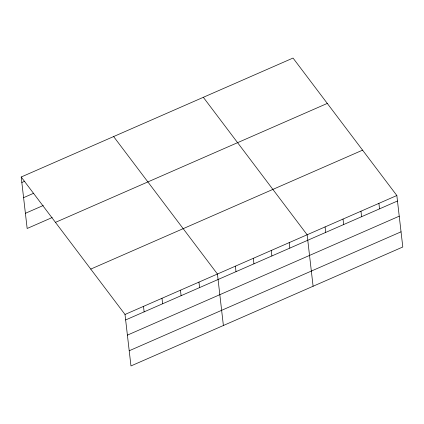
<?xml version="1.0" encoding="UTF-8"?>
<svg xmlns="http://www.w3.org/2000/svg" width="424" height="424" viewBox="0 0 424 424"><rect width="100%" height="100%" fill="white"/><g stroke="black" fill="none" stroke-linecap="round" stroke-linejoin="round"><path stroke-width="0.64" d="M21.2 177.004L293.032 58.056L396.843 195.517L402.8 246.996L130.968 365.944L125.011 314.465L21.2 177.004L27.157 228.483L52.2 217.523M21.836 182.49L24.815 181.181M23.59 197.663L33.729 193.227M25.398 213.304L43.29 205.476M55.459 222.367L327.291 103.419M90.752 269.102L362.584 150.154M125.011 314.465L396.843 195.517M125.647 319.95L397.479 201.002M127.401 335.13L399.233 216.182M129.214 350.765L401.046 231.817M203.329 97.308L307.14 234.769L313.098 286.248M113.621 136.56L217.438 274.026L223.39 325.505M378.902 203.366L379.538 208.852M360.962 211.221L361.598 216.701M343.021 219.07L343.657 224.556M325.081 226.919L325.717 232.405M289.2 242.623L289.831 248.104M271.259 250.473L271.89 255.958M253.319 258.322L253.95 263.808M235.378 266.171L236.009 271.657M198.951 282.114L199.587 287.594M180.465 290.202L181.101 295.687M161.984 298.289L162.615 303.775M143.498 306.377L144.133 311.863"/></g></svg>
